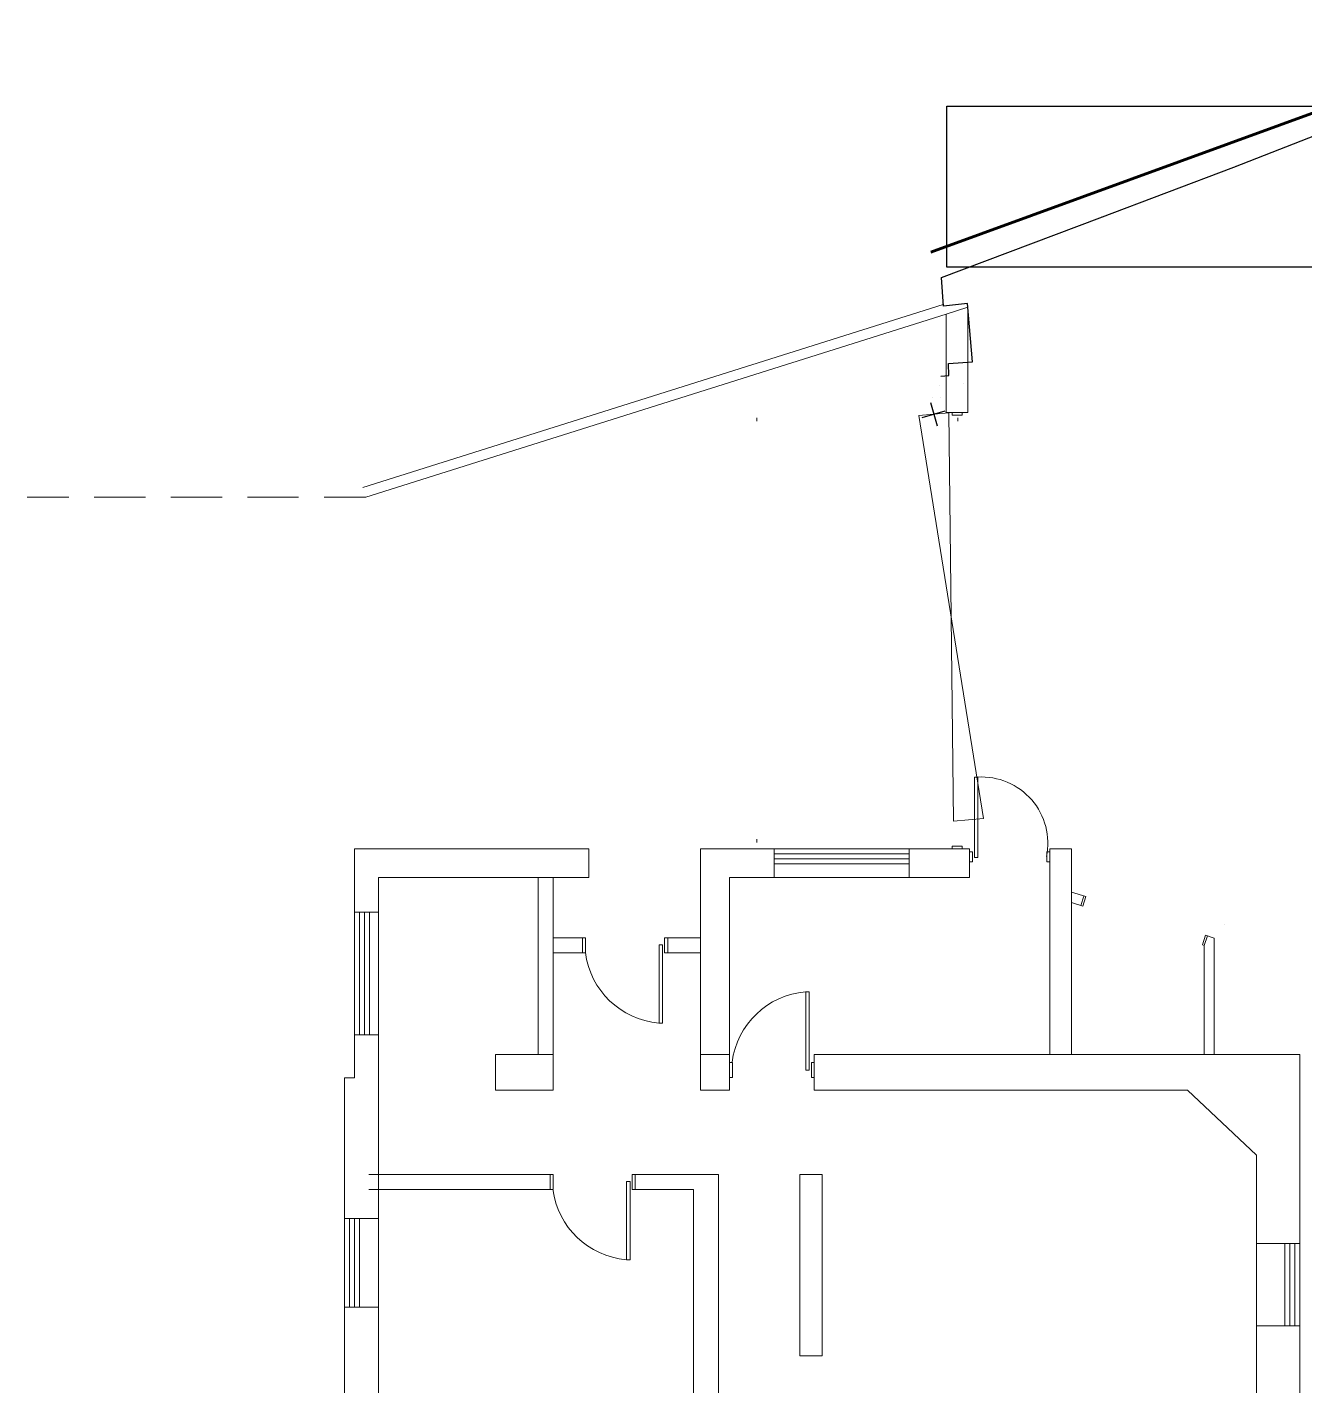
# Model space of a CAD drawing. Header units: millimetres. Extents: x -5841 to 140562, y 1006 to 102310.
# Drawn here: x 82862 to 95568, y 25935 to 39452 of the extents above; entities that cross this region are included whole.
import ezdxf

# ---------------------------------------------------------------- set-up
doc = ezdxf.new("R2010")
doc.units = ezdxf.units.MM
doc.header["$LTSCALE"] = 10
doc.layers.add('PDF18_0', color=7, linetype='Continuous')
doc.layers.add('PDF18_WALLS', color=7, linetype='Continuous')
for name, color, linetype, true_color in [('PDF18_HEIGHTS', 9, 'Continuous', 0xc7c8ca), ('PDF18_KD - WALL - LOADBEARING', 253, 'Continuous', 0xc0ab87), ('PDF18_SURVEY_POINTS', 251, 'Continuous', 0x636466)]:
    doc.layers.add(name, color=color, linetype=linetype, true_color=true_color)
picture_1 = doc.add_image_def('image26.png', size_in_pixel=(505, 1213))

msp = doc.modelspace()

# ---------------------------------------------------------------- linework, layer by layer
at = {"layer": 'PDF18_0', "color": 1, "lineweight": 60}
msp.add_lwpolyline([(105335.9, 37880.8), (103841.6, 37047.9), (102962.1, 38592), (102793.8, 38887.2), (102962.1, 38592), (103841.6, 37047.9), (105335.9, 37880.8), (103841.6, 37047.9), (102962.1, 38592), (102793.8, 38887.2), (102543, 39452.4), (95831.2, 38675.6), (95818.5, 38660.8), (91849.9, 37215.1)], dxfattribs=at)
at = {"layer": 'PDF18_0', "lineweight": 0}
for points in [[(91971.6, 36693.4), (86199.6, 34873.1)], [(85815.4, 34777.8), (86230.3, 34777.8), (92002.3, 36597.1)], [(90117.4, 35566.3), (90117.4, 35531.4)], [(92059.4, 35617.1), (92158.9, 35617.1)], [(92117.6, 35531.4), (92117.6, 35566.3)], [(82861.7, 34777.8), (83275.5, 34777.8)], [(83529.5, 34777.8), (84037.5, 34777.8)], [(84291.5, 34777.8), (84799.5, 34777.8)], [(85053.5, 34777.8), (85561.4, 34777.8)], [(90117.4, 31374.3), (90117.4, 31339.4)], [(86117.1, 29428.1), (86117.1, 30647.3), (86117.1, 31278), (88447.4, 31278), (86117.1, 31278)], [(86356.2, 22129), (86356.2, 30993.3), (88447.4, 30993.3), (88447.4, 31278)], [(90229.6, 31278), (90891.1, 31278), (90291, 31278), (90291, 30993.3), (90891.1, 30993.3), (89845.5, 30993.3), (89845.5, 29230.2), (89556.5, 29230.2)], [(89845.5, 29230.2), (89845.5, 28876.7), (89556.5, 28876.7), (89556.5, 31278), (90891.1, 31278)], [(90291, 31278), (90291, 30993.3)], [(90291, 31227.2), (91631.9, 31227.2)], [(90795.8, 31278), (92231.9, 31278), (92231.9, 30993.3), (90795.8, 30993.3)], [(91631.9, 31278), (91631.9, 30993.3)], [(92231.9, 31248.4), (92261.6, 31248.4), (92261.6, 31147.9), (92231.9, 31147.9)], [(93032, 31248.4), (93002.4, 31248.4), (93002.4, 31147.9), (93032, 31147.9)], [(93246.9, 30993.3), (93246.9, 31278), (93032, 31278), (93032, 30993.3)], [(93032, 31278), (93032, 29230.2)], [(93246.9, 31278), (93246.9, 29230.2)], [(90291, 31177.5), (91631.9, 31177.5)], [(90291, 31127.7), (91631.9, 31127.7)], [(88092.9, 29230.2), (87520.4, 29230.2), (87520.4, 28876.7), (88092.9, 28876.7), (88092.9, 30993.3)], [(87942.6, 29230.2), (87942.6, 30993.3)], [(93246.9, 30847.3), (93389.7, 30801.8), (93359, 30706.5), (93246.9, 30742.5)], [(86117.1, 30647.3), (86356.2, 30647.3)], [(86167.8, 29428.1), (86167.8, 30647.3)], [(86217.6, 29428.1), (86217.6, 30647.3)], [(86267.3, 29428.1), (86267.3, 30647.3)], [(94668.2, 29230.2), (94668.2, 30390.1), (94580.3, 30418.7), (94549.6, 30323.4), (94568.7, 30317.1), (94568.7, 29230.2)], [(88092.9, 30393.3), (88415.7, 30393.3), (88415.7, 30244.1), (88092.9, 30244.1)], [(88386.1, 30244.1), (88386.1, 30393.3)], [(89556.5, 30244.1), (89201, 30244.1), (89201, 30393.3), (89556.5, 30393.3)], [(89231.6, 30393.3), (89231.6, 30244.1)], [(94599.4, 30412.3), (94568.7, 30317.1)], [(86017.6, 28997.4), (86117.1, 28997.4), (86117.1, 29428.1), (86356.2, 29428.1)], [(95518, 25398.1), (95518, 29230.2), (90690, 29230.2), (90690, 28876.7), (94400.4, 28876.7), (95088.3, 28230.1), (95088.3, 25398.1)], [(95518, 28729.6), (95518, 29230.2)], [(86017.6, 22129), (86017.6, 28997.4), (86017.6, 27598.3), (86356.2, 27598.3), (86017.6, 27598.3)], [(86261, 28037.5), (88092.9, 28037.5), (88092.9, 27889.3), (86261, 27889.3)], [(88063.3, 27889.3), (88063.3, 28037.5)], [(88908.9, 28037.5), (88908.9, 27889.3)], [(86017.6, 26928.4), (86017.6, 27889.3)], [(86067.3, 26717.8), (86067.3, 27598.3)], [(86117.1, 26717.8), (86117.1, 27598.3)], [(86167.8, 26717.8), (86167.8, 27598.3)], [(95088.3, 27350.6), (95518, 27350.6), (95518, 26389.7)], [(95368.8, 27350.6), (95368.8, 26530.5)], [(95418.5, 27350.6), (95418.5, 26530.5)], [(95468.2, 27350.6), (95468.2, 26530.5)], [(95088.3, 26530.5), (95518, 26530.5)]]:
    msp.add_lwpolyline(points, dxfattribs=at)
for points in [[(92002.3, 35617.1), (92002.3, 36597.1), (92218.2, 36665.9), (92217.1, 35617.1)], [(92073.2, 31553.2), (92026.6, 35615), (91728.2, 35589.6), (92372.7, 31579.6)], [(92059.4, 35617.1), (92158.9, 35617.1), (92158.9, 35590.6), (92059.4, 35590.6)], [(92281.7, 31190.2), (92281.7, 31990.3), (92316.6, 31990.3), (92316.6, 31190.2)], [(92059.4, 31304.5), (92158.9, 31304.5), (92158.9, 31278), (92059.4, 31278)], [(93340, 30712.9), (93370.7, 30808.1)], [(89180.8, 30322.4), (89180.8, 29542.4), (89145.9, 29542.4), (89145.9, 30322.4)], [(94668.2, 30390.1), (94668.2, 29230.2)], [(90640.3, 29073.6), (90640.3, 29853.5), (90605.3, 29853.5), (90605.3, 29073.6)], [(89875.1, 29003.7), (89845.5, 29003.7), (89845.5, 29151.9), (89875.1, 29151.9)], [(90690, 29003.7), (90660.4, 29003.7), (90660.4, 29151.9), (90690, 29151.9)], [(89736.5, 23867.8), (89488.8, 23867.8), (89488.8, 27889.3), (88878.2, 27889.3), (88878.2, 28037.5), (89736.5, 28037.5)], [(90547.1, 26232), (90769.4, 26232), (90769.4, 28037.5), (90547.1, 28037.5)], [(88858.1, 27967.6), (88858.1, 27187.7), (88823.1, 27187.7), (88823.1, 27967.6)], [(86017.6, 26717.8), (86356.2, 26717.8)]]:
    msp.add_lwpolyline(points, close=True, dxfattribs=at)
at = {"layer": 'PDF18_0', "lineweight": 25}
for points in [[(91935.6, 35890.1), (91935.6, 35890.1)], [(92174.8, 35908.1), (92174.8, 35908.1)], [(91844.6, 35718.7), (91910.2, 35486.9)], [(91862.6, 35764.2), (91862.6, 35764.2)], [(91942, 35769.5), (91942, 35769.5)], [(91762.1, 35570.5), (91992.8, 35635.1)]]:
    msp.add_lwpolyline(points, dxfattribs=at)
at = {"layer": 'PDF18_0', "lineweight": 0}
for centre, radius, start, end in [((92352, 31331.7), 660.9, 348.45886, 93.27941), ((89210.8, 30345.3), 803.8, 187.15759, 265.18799), ((90670.3, 29054.1), 803.8, 94.81201, 172.84241), ((88888, 27990.5), 803.8, 187.15759, 265.18799)]:
    msp.add_arc(centre, radius, start, end, dxfattribs=at)
at = {"layer": 'PDF18_HEIGHTS', "lineweight": 25}
msp.add_lwpolyline([(94768.7, 30525.6), (94768.7, 30525.6)], dxfattribs=at)
at = {"layer": 'PDF18_SURVEY_POINTS', "lineweight": 25}
for points in [[(94883, 38071.3), (94883, 38071.3)], [(94883, 38071.3), (94883, 38071.3)], [(93548.5, 37570.7), (93548.5, 37570.7)]]:
    msp.add_lwpolyline(points, dxfattribs=at)
at = {"layer": 'PDF18_WALLS', "lineweight": 25}
msp.add_lwpolyline([(91949.4, 35980.1), (92028.8, 35985.4), (92023.5, 36106), (92261.6, 36124), (92215, 36701.8), (91973.7, 36677.5), (91955.7, 36962.2), (93530.5, 37557), (94862.9, 38060.7), (95837.6, 38439.6)], dxfattribs=at)

# ---------------------------------------------------------------- pictures from other files: only their frames are drawn
at = {"layer": 'PDF18_KD - WALL - LOADBEARING', "color": 40, "true_color": 0xf8d731}
image = msp.add_image(picture_1, insert=(95855.6, 37065.3), size_in_units=(1602.3, 3849.2), rotation=90, dxfattribs=at)
image.dxf.flags = 15

doc.saveas('drawing.dxf')
